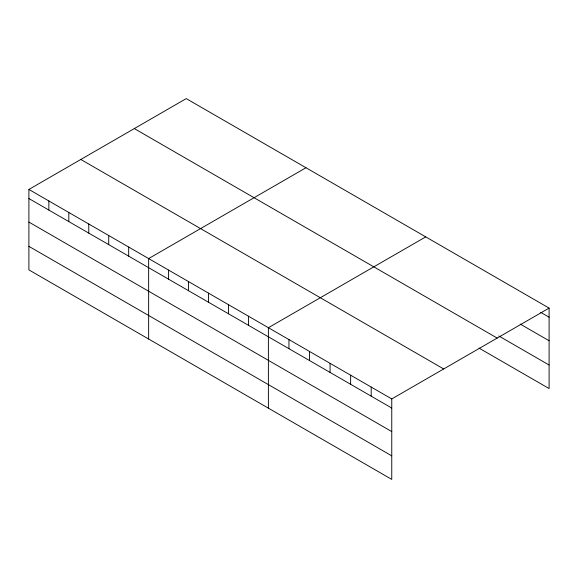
<?xml version="1.0" encoding="UTF-8"?>
<svg xmlns="http://www.w3.org/2000/svg" width="578" height="578" viewBox="0 0 578 578"><rect width="100%" height="100%" fill="white"/><g stroke="black" fill="none" stroke-linecap="round" stroke-linejoin="round"><path stroke-width="0.87" d="M391.761 431.585L391.761 398.936L28.9 189.44L28.9 269.897L391.761 479.393L391.761 431.585L28.9 222.089M28.9 189.44L186.239 98.607L549.1 308.103L549.1 388.56L479.039 348.108M305.979 167.736L148.647 258.576L148.647 339.033M425.726 236.872L268.387 327.712L268.387 408.169M391.761 398.936L549.1 308.103M540.726 312.366L549.1 317.206M520.164 324.041L549.1 340.753M498.836 335.991L549.1 365.014M134.313 128.583L497.181 338.079M80.819 159.463L443.687 368.959M28.9 198.543L391.761 408.039M28.9 246.351L391.761 455.847M371.199 387.065L371.199 396.168M350.636 375.194L350.636 384.298M330.074 363.324L330.074 372.427M309.512 351.453L309.512 360.556M288.949 339.582L288.949 348.686M248.432 316.188L248.432 325.291M228.476 304.664L228.476 313.767M208.521 293.14L208.521 302.243M188.558 281.623L188.558 290.72M168.603 270.099L168.603 279.203M128.684 247.052L128.684 256.155M108.729 235.528L108.729 244.631M88.774 224.011L88.774 233.107M68.818 212.487L68.818 221.591M48.855 200.963L48.855 210.067"/></g></svg>
